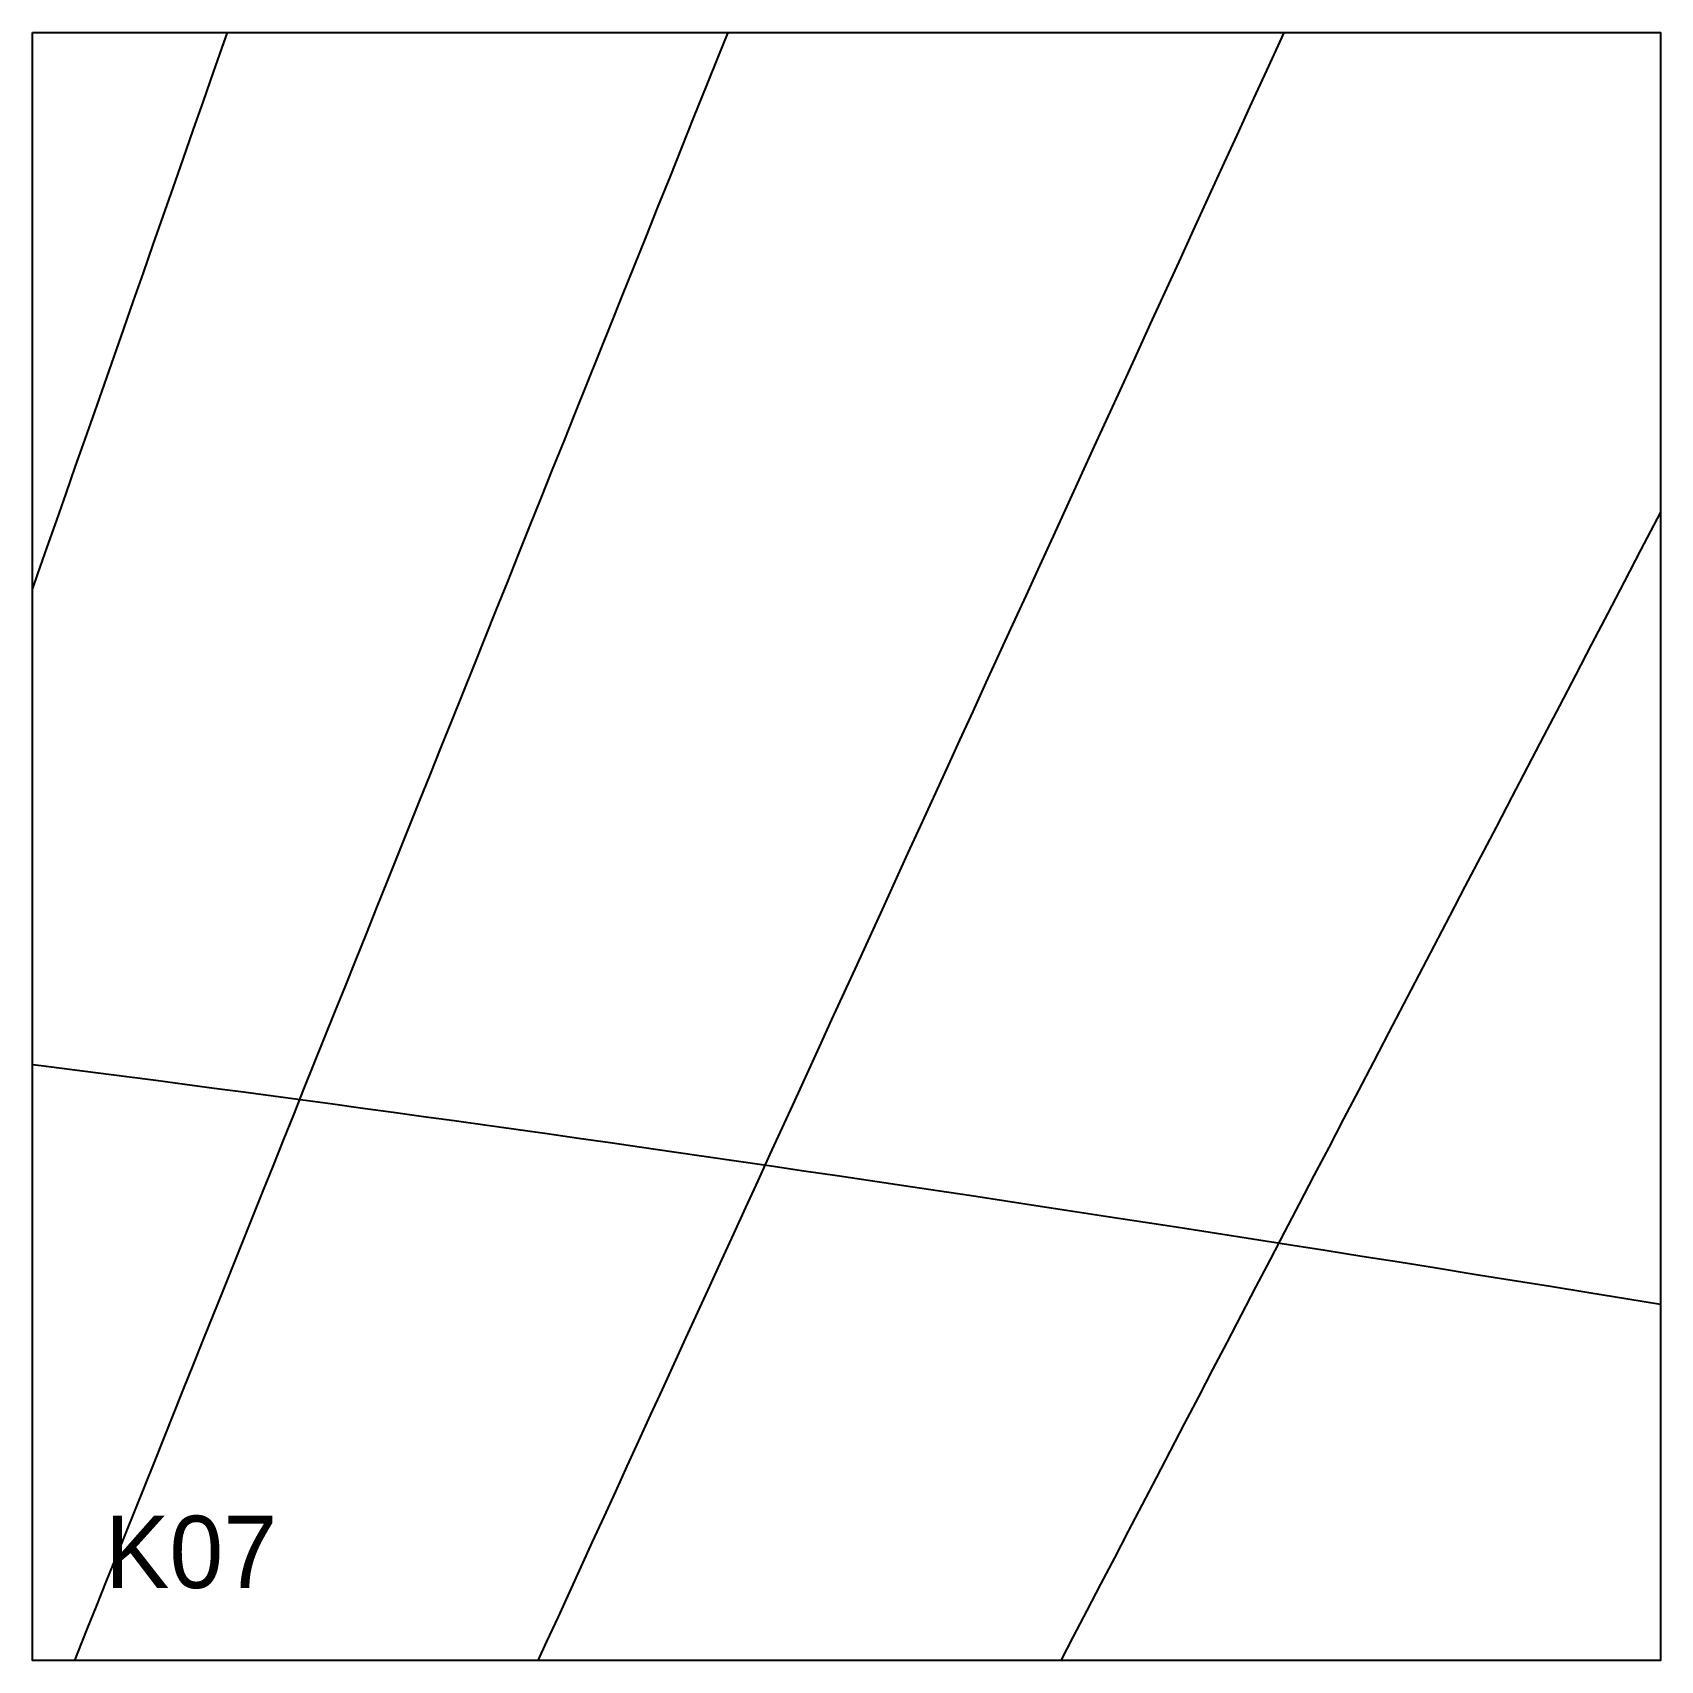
# Model space of a CAD drawing. Header units: millimetres. Extents: x 0 to 900, y 0 to 900.
import ezdxf

# ---------------------------------------------------------------- set-up
doc = ezdxf.new("R2010")
doc.units = ezdxf.units.MM
for name, color, linetype in [('CUT', 1, 'Continuous'), ('DECL', 30, 'Continuous'), ('HOUR', 7, 'Continuous'), ('HOUR15', 9, 'Continuous'), ('HOUR30', 8, 'Continuous'), ('ID', 3, 'Continuous')]:
    doc.layers.add(name, color=color, linetype=linetype)

msp = doc.modelspace()

# ---------------------------------------------------------------- linework, layer by layer
at = {"layer": 'CUT'}
msp.add_lwpolyline([(0, 900), (900, 900), (900, 0), (0, 0), (0, 900)], close=True, dxfattribs=at)
at = {"layer": 'DECL'}
msp.add_lwpolyline([(0, 329.56), (4.75, 328.96), (20.46, 326.94), (36.26, 324.89), (52.15, 322.83), (68.13, 320.74), (84.19, 318.62), (100.35, 316.48), (116.6, 314.32), (132.94, 312.13), (149.38, 309.91), (165.92, 307.67), (182.55, 305.41), (199.28, 303.11), (216.11, 300.8), (233.05, 298.45), (250.08, 296.08), (267.22, 293.67), (284.47, 291.25), (301.83, 288.79), (319.3, 286.3), (336.88, 283.79), (354.57, 281.24), (372.38, 278.67), (390.3, 276.06), (408.34, 273.43), (426.5, 270.76), (444.78, 268.07), (463.19, 265.34), (481.72, 262.58), (500.38, 259.78), (519.17, 256.96), (538.09, 254.1), (557.15, 251.2), (576.34, 248.27), (595.67, 245.31), (615.13, 242.31), (634.74, 239.28), (654.5, 236.21), (674.4, 233.1), (694.44, 229.95), (714.64, 226.77), (735, 223.55), (755.51, 220.29), (776.17, 216.99), (797, 213.64), (817.99, 210.26), (839.15, 206.84), (860.48, 203.37), (881.98, 199.87), (900, 196.91)], dxfattribs=at)
at = {"layer": 'HOUR'}
msp.add_lwpolyline([(900, 634.82), (898.15, 631.27), (889.01, 613.78), (879.93, 596.38), (870.89, 579.09), (861.92, 561.9), (852.99, 544.81), (844.11, 527.81), (835.29, 510.91), (826.51, 494.11), (817.78, 477.4), (809.1, 460.78), (800.47, 444.25), (791.88, 427.81), (783.34, 411.46), (774.85, 395.2), (766.4, 379.02), (757.99, 362.92), (749.63, 346.91), (741.31, 330.98), (733.03, 315.12), (724.79, 299.35), (716.59, 283.66), (708.44, 268.04), (700.32, 252.5), (692.24, 237.03), (684.2, 221.63), (676.2, 206.31), (668.23, 191.06), (660.3, 175.87), (652.41, 160.76), (644.55, 145.72), (636.72, 130.74), (628.94, 115.82), (621.18, 100.97), (613.46, 86.19), (605.77, 71.47), (598.11, 56.81), (590.49, 42.21), (582.9, 27.67), (575.33, 13.19), (568.44, 0)], dxfattribs=at)
at = {"layer": 'HOUR15'}
for points in [[(107.58, 900), (105.59, 894.32), (99.92, 878.11), (94.28, 862), (88.67, 845.98), (83.09, 830.04), (77.54, 814.19), (72.02, 798.43), (66.53, 782.75), (61.07, 767.16), (55.64, 751.64), (50.24, 736.21), (44.86, 720.86), (39.52, 705.58), (34.2, 690.39), (28.9, 675.26), (23.63, 660.22), (18.39, 645.24), (13.18, 630.34), (7.98, 615.51), (2.82, 600.76), (0, 592.71)], [(691.76, 900), (690.41, 897.05), (682.16, 879.04), (673.96, 861.14), (665.81, 843.36), (657.72, 825.69), (649.67, 808.12), (641.67, 790.66), (633.72, 773.31), (625.82, 756.06), (617.96, 738.91), (610.15, 721.87), (602.39, 704.92), (594.67, 688.07), (586.99, 671.32), (579.36, 654.66), (571.77, 638.09), (564.23, 621.62), (556.72, 605.24), (549.25, 588.94), (541.83, 572.74), (534.44, 556.62), (527.1, 540.58), (519.79, 524.63), (512.52, 508.76), (505.29, 492.98), (498.09, 477.27), (490.93, 461.64), (483.81, 446.09), (476.72, 430.62), (469.66, 415.22), (462.64, 399.9), (455.65, 384.64), (448.7, 369.47), (441.78, 354.36), (434.89, 339.32), (428.03, 324.35), (421.2, 309.45), (414.41, 294.61), (407.64, 279.84), (400.9, 265.14), (394.2, 250.5), (387.52, 235.92), (380.87, 221.41), (374.24, 206.95), (367.65, 192.56), (361.08, 178.22), (354.54, 163.94), (348.02, 149.72), (341.54, 135.56), (335.07, 121.45), (328.63, 107.39), (322.22, 93.39), (315.83, 79.44), (309.46, 65.55), (303.12, 51.7), (296.8, 37.91), (290.5, 24.17), (284.23, 10.47), (279.43, 0)], [(900, 0.12), (899.93, 0)]]:
    msp.add_lwpolyline(points, dxfattribs=at)
at = {"layer": 'HOUR30'}
msp.add_lwpolyline([(384.31, 900), (379.25, 887.38), (372.43, 870.41), (365.66, 853.53), (358.93, 836.76), (352.24, 820.08), (345.59, 803.5), (338.97, 787.01), (332.39, 770.62), (325.85, 754.31), (319.34, 738.1), (312.87, 721.98), (306.44, 705.94), (300.04, 689.99), (293.67, 674.13), (287.34, 658.35), (281.04, 642.65), (274.77, 627.03), (268.54, 611.49), (262.33, 596.03), (256.16, 580.65), (250.02, 565.34), (243.91, 550.11), (237.83, 534.96), (231.77, 519.87), (225.75, 504.86), (219.75, 489.92), (213.79, 475.05), (207.85, 460.25), (201.93, 445.51), (196.05, 430.84), (190.19, 416.24), (184.35, 401.7), (178.55, 387.23), (172.76, 372.82), (167, 358.47), (161.27, 344.18), (155.56, 329.95), (149.87, 315.78), (144.21, 301.66), (138.57, 287.61), (132.95, 273.61), (127.36, 259.66), (121.78, 245.78), (116.23, 231.94), (110.7, 218.16), (105.19, 204.43), (99.7, 190.75), (94.23, 177.12), (88.78, 163.54), (83.35, 150), (77.94, 136.52), (72.55, 123.08), (67.18, 109.7), (61.82, 96.35), (56.49, 83.05), (51.17, 69.8), (45.87, 56.59), (40.58, 43.42), (35.32, 30.29), (30.07, 17.21), (24.83, 4.16), (23.16, 0)], dxfattribs=at)

# ---------------------------------------------------------------- texts
at = {"layer": 'ID'}
msp.add_text('K07', height=40, dxfattribs=at).set_placement((40, 40))

doc.saveas('drawing.dxf')
